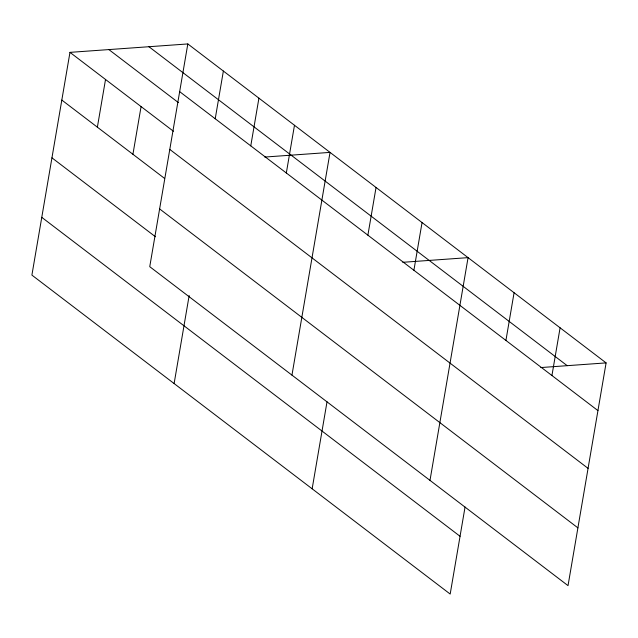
<?xml version="1.0" encoding="UTF-8"?>
<svg xmlns="http://www.w3.org/2000/svg" width="638" height="638" viewBox="0 0 638 638"><rect width="100%" height="100%" fill="white"/><g stroke="black" fill="none" stroke-linecap="round" stroke-linejoin="round"><path stroke-width="0.96" d="M187.819 43.942L149.747 266.684L568.027 585.636L606.1 362.894L187.819 43.942L69.973 52.364L31.9 275.106L450.181 594.058L465.054 507.027M97.375 127.185L105.525 79.471M132.927 154.292L141.078 106.586M215.221 118.764L223.372 71.057M174.118 383.55L189.159 295.546M250.774 145.871L258.924 98.164M286.326 172.986L294.477 125.279M291.957 375.128L330.037 152.386L264.762 157.052M312.149 488.804L327.023 401.773M367.887 235.183L376.045 187.468M413.902 270.265L422.053 222.558M429.996 480.382L468.069 257.64L402.793 262.306M505.926 340.437L514.076 292.73M551.934 375.519L560.092 327.812M540.825 367.56L606.1 362.894M148.933 46.718L567.214 365.678M179.661 91.649L597.942 410.609M108.859 49.581L178.393 102.598M69.973 52.364L173.472 131.284M169.788 149.412L588.069 468.364M61.822 100.07L164.532 178.393M159.62 208.921L577.9 527.873M51.949 157.833L155.449 236.754M41.773 217.343L460.054 536.295"/></g></svg>
